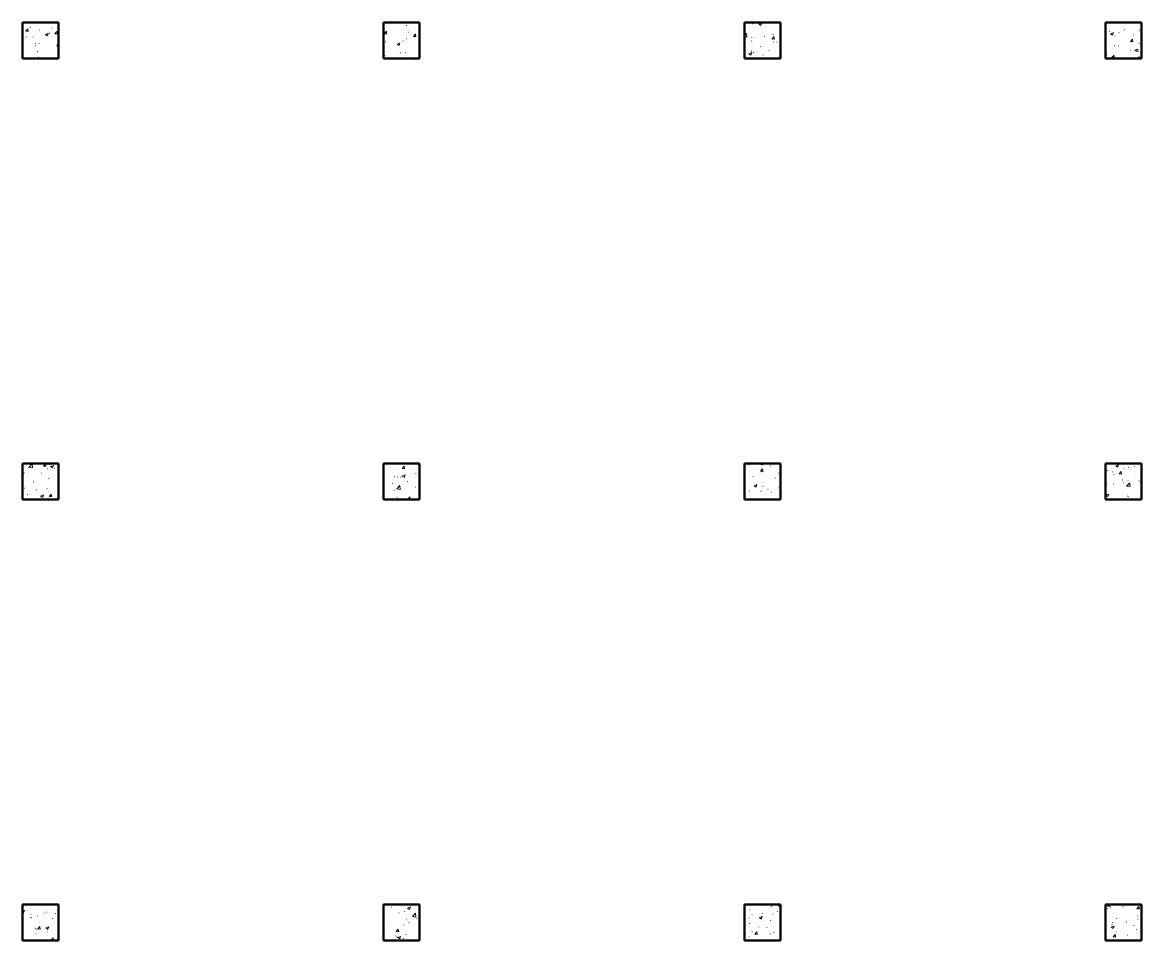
# Model space of a CAD drawing. Header units: millimetres. Extents: x -186019 to 257600, y -73860 to 134785.
# Drawn here: x -140269 to -112369, y 79535 to 102435 of the extents above; entities that cross this region are included whole.
import ezdxf

# ---------------------------------------------------------------- set-up
doc = ezdxf.new("R2010")
doc.units = ezdxf.units.MM
doc.layers.add('S-COLS', color=52, linetype='Continuous', lineweight=13)

# ---------------------------------------------------------------- blocks, each defined once
blk = doc.blocks.new('结构矩形柱 - 结构柱-900 x 900 mm-V58-1F')
at = {"layer": 'S-COLS'}
h = blk.add_hatch(dxfattribs=at)
h.set_pattern_fill('FP_60', color=256, style=0, pattern_type=2)
h.set_pattern_definition([(50, (112819, -79985.2), (728.7365, -63.7558), [76.2, -838.2]), (355, (112819, -79985.2), (-140.9716, 764.2276), [60.96, -670.56]), (100.451, (112879.7, -79990.5), (587.77, 700.4668), [64.76, -712.36]), (46.184, (112819, -79782), (1084.316, -168.171), [114.3, -1257.3]), (96.636, (112909.4, -79796), (949.61, 989.71), [97.14, -1068.54]), (351.184, (112819, -79782), (949.621, 989.701), [91.44, -1005.84]), (21, (112920.6, -79832.8), (606.4579, -409.0606), [76.2, -838.2]), (326, (112920.6, -79832.8), (247.2083, 736.753), [60.96, -670.56]), (71.451, (112971.1, -79866.9), (853.6683, 327.6855), [64.76, -712.36]), (37.5, (112819, -79985.2), (12.3547, 338.2201), [6.706, -655.726, 6.706, -674.014, -673.1]), (37.5, (112819, -79985.2), (12.3547, 338.2201), [-1343.152, 6.706, -666.394]), (7.5, (112819, -79985.2), (267.2789, 400.7221), [6.706, -381.406, 6.706, -640.486, -256.54]), (7.5, (112819, -79985.2), (267.2789, 400.7221), [-1035.304, 6.706, -249.834]), (327.5, (112592.42, -79985.2), (542.36333, -22.91534), [6.706, -247.294, 6.706, -1837.334]), (327.5, (112592.42, -79985.2), (542.36333, -22.91534), [-260.706, -785.774, 6.706, -1044.854]), (317.5, (112490.82, -79985.2), (592.517, 101.7071), [6.706, -323.494, 6.706, -1266.342]), (317.5, (112490.82, -79985.2), (592.517, 101.7071), [-336.906, -519.582, 6.706, -740.054])])
h.paths.add_polyline_path([(450, -450), (450, 450), (-450, 450), (-450, -450)], flags=0)
at = {"layer": 'S-COLS', "lineweight": 50}
for p, q in [((450, 450), (-450, 450)), ((-450, 450), (-450, -450)), ((450, -450), (450, 450)), ((-450, -450), (450, -450))]:
    blk.add_line(p, q, dxfattribs=at)
blk = doc.blocks.new('结构矩形柱 - 结构柱-900 x 900 mm-V59-1F')
at = {"layer": 'S-COLS'}
h = blk.add_hatch(dxfattribs=at)
h.set_pattern_fill('FP_61', color=256, style=0, pattern_type=2)
h.set_pattern_definition([(50, (112819, -90985.2), (728.7365, -63.7558), [76.2, -838.2]), (355, (112819, -90985.2), (-140.9716, 764.2276), [60.96, -670.56]), (100.451, (112879.7, -90990.5), (587.77, 700.4668), [64.76, -712.36]), (46.184, (112819, -90782), (1084.316, -168.171), [114.3, -1257.3]), (96.636, (112909.4, -90796), (949.61, 989.71), [97.14, -1068.54]), (351.184, (112819, -90782), (949.6206, 989.701), [91.44, -1005.84]), (21, (112920.6, -90832.8), (606.4579, -409.0606), [76.2, -838.2]), (326, (112920.6, -90832.8), (247.2083, 736.753), [60.96, -670.56]), (71.451, (112971.1, -90866.9), (853.6683, 327.6855), [64.76, -712.36]), (37.5, (112819, -90985.2), (12.3547, 338.2201), [6.706, -655.726, 6.706, -674.014, -673.1]), (37.5, (112819, -90985.2), (12.3547, 338.2201), [-1343.152, 6.706, -666.394]), (7.5, (112819, -90985.2), (267.2789, 400.7221), [6.706, -381.406, 6.706, -640.486, -256.54]), (7.5, (112819, -90985.2), (267.2789, 400.7221), [-1035.304, 6.706, -249.834]), (327.5, (112592.42, -90985.2), (542.36333, -22.91534), [6.706, -247.294, 6.706, -1837.334]), (327.5, (112592.42, -90985.2), (542.36333, -22.91534), [-260.706, -785.774, 6.706, -1044.854]), (317.5, (112490.82, -90985.2), (592.517, 101.7071), [6.706, -323.494, 6.706, -1266.342]), (317.5, (112490.82, -90985.2), (592.517, 101.7071), [-336.906, -519.582, 6.706, -740.054])])
h.paths.add_polyline_path([(450, -450), (450, 450), (-450, 450), (-450, -450)], flags=0)
at = {"layer": 'S-COLS', "lineweight": 50}
for p, q in [((450, 450), (-450, 450)), ((-450, 450), (-450, -450)), ((450, -450), (450, 450)), ((-450, -450), (450, -450))]:
    blk.add_line(p, q, dxfattribs=at)
blk = doc.blocks.new('结构矩形柱 - 结构柱-900 x 900 mm-V60-1F')
at = {"layer": 'S-COLS'}
h = blk.add_hatch(dxfattribs=at)
h.set_pattern_fill('FP_62', color=256, style=0, pattern_type=2)
h.set_pattern_definition([(50, (112819, -101985.2), (728.7365, -63.7558), [76.2, -838.2]), (355, (112819, -101985.2), (-140.9716, 764.2276), [60.96, -670.56]), (100.451, (112879.7, -101990.5), (587.77, 700.4668), [64.76, -712.36]), (46.184, (112819, -101782), (1084.316, -168.171), [114.3, -1257.3]), (96.636, (112909.4, -101796), (949.61, 989.71), [97.14, -1068.54]), (351.184, (112819, -101782), (949.6206, 989.701), [91.44, -1005.84]), (21, (112920.6, -101832.8), (606.4579, -409.0606), [76.2, -838.2]), (326, (112920.6, -101832.8), (247.2083, 736.753), [60.96, -670.56]), (71.451, (112971.1, -101866.9), (853.6683, 327.6855), [64.76, -712.36]), (37.5, (112819, -101985.2), (12.3547, 338.2201), [6.706, -655.726, 6.706, -674.014, -673.1]), (37.5, (112819, -101985.2), (12.3547, 338.2201), [-1343.152, 6.706, -666.394]), (7.5, (112819, -101985.2), (267.2789, 400.7221), [6.706, -381.406, 6.706, -640.486, -256.54]), (7.5, (112819, -101985.2), (267.2789, 400.7221), [-1035.304, 6.706, -249.834]), (327.5, (112592.42, -101985.2), (542.36333, -22.91534), [6.706, -247.294, 6.706, -1837.334]), (327.5, (112592.42, -101985.2), (542.36333, -22.91534), [-260.706, -785.774, 6.706, -1044.854]), (317.5, (112490.82, -101985.2), (592.517, 101.7071), [6.706, -323.494, 6.706, -1266.342]), (317.5, (112490.82, -101985.2), (592.517, 101.7071), [-336.906, -519.582, 6.706, -740.054])])
h.paths.add_polyline_path([(450, -450), (450, 450), (-450, 450), (-450, -450)], flags=0)
at = {"layer": 'S-COLS', "lineweight": 50}
for p, q in [((450, 450), (-450, 450)), ((-450, 450), (-450, -450)), ((450, -450), (450, 450)), ((-450, -450), (450, -450))]:
    blk.add_line(p, q, dxfattribs=at)
blk = doc.blocks.new('结构矩形柱 - 结构柱-900 x 900 mm-V66-1F')
at = {"layer": 'S-COLS'}
h = blk.add_hatch(dxfattribs=at)
h.set_pattern_fill('FP_68', color=256, style=0, pattern_type=2)
h.set_pattern_definition([(50, (121819, -79985.2), (728.7365, -63.7558), [76.2, -838.2]), (355, (121819, -79985.2), (-140.9716, 764.2276), [60.96, -670.56]), (100.451, (121879.7, -79990.5), (587.77, 700.4668), [64.76, -712.36]), (46.184, (121819, -79782), (1084.316, -168.171), [114.3, -1257.3]), (96.636, (121909.4, -79796), (949.61, 989.71), [97.14, -1068.54]), (351.184, (121819, -79782), (949.6206, 989.701), [91.44, -1005.84]), (21, (121920.6, -79832.8), (606.4579, -409.0606), [76.2, -838.2]), (326, (121920.6, -79832.8), (247.2083, 736.753), [60.96, -670.56]), (71.451, (121971.1, -79866.9), (853.6683, 327.6855), [64.76, -712.36]), (37.5, (121819, -79985.2), (12.3547, 338.2201), [6.706, -655.726, 6.706, -674.014, -673.1]), (37.5, (121819, -79985.2), (12.3547, 338.2201), [-1343.152, 6.706, -666.394]), (7.5, (121819, -79985.2), (267.2789, 400.7221), [6.706, -381.406, 6.706, -640.486, -256.54]), (7.5, (121819, -79985.2), (267.2789, 400.7221), [-1035.304, 6.706, -249.834]), (327.5, (121592.42, -79985.2), (542.36333, -22.91534), [6.706, -247.294, 6.706, -1837.334]), (327.5, (121592.42, -79985.2), (542.36333, -22.91534), [-260.706, -785.774, 6.706, -1044.854]), (317.5, (121490.82, -79985.2), (592.517, 101.7071), [6.706, -323.494, 6.706, -1266.342]), (317.5, (121490.82, -79985.2), (592.517, 101.7071), [-336.906, -519.582, 6.706, -740.054])])
h.paths.add_polyline_path([(-450, -450), (450, -450), (450, 450), (-450, 450)], flags=0)
at = {"layer": 'S-COLS', "lineweight": 50}
for p, q in [((450, 450), (-450, 450)), ((-450, 450), (-450, -450)), ((450, -450), (450, 450)), ((-450, -450), (450, -450))]:
    blk.add_line(p, q, dxfattribs=at)
blk = doc.blocks.new('结构矩形柱 - 结构柱-900 x 900 mm-V67-1F')
at = {"layer": 'S-COLS'}
h = blk.add_hatch(dxfattribs=at)
h.set_pattern_fill('FP_69', color=256, style=0, pattern_type=2)
h.set_pattern_definition([(50, (121819, -90985.2), (728.7365, -63.7558), [76.2, -838.2]), (355, (121819, -90985.2), (-140.9716, 764.2276), [60.96, -670.56]), (100.451, (121879.7, -90990.5), (587.77, 700.4668), [64.76, -712.36]), (46.184, (121819, -90782), (1084.316, -168.171), [114.3, -1257.3]), (96.636, (121909.4, -90796), (949.61, 989.71), [97.14, -1068.54]), (351.184, (121819, -90782), (949.6206, 989.701), [91.44, -1005.84]), (21, (121920.6, -90832.8), (606.4579, -409.0606), [76.2, -838.2]), (326, (121920.6, -90832.8), (247.2083, 736.753), [60.96, -670.56]), (71.451, (121971.1, -90866.9), (853.6683, 327.6855), [64.76, -712.36]), (37.5, (121819, -90985.2), (12.3547, 338.2201), [6.706, -655.726, 6.706, -674.014, -673.1]), (37.5, (121819, -90985.2), (12.3547, 338.2201), [-1343.152, 6.706, -666.394]), (7.5, (121819, -90985.2), (267.2789, 400.7221), [6.706, -381.406, 6.706, -640.486, -256.54]), (7.5, (121819, -90985.2), (267.2789, 400.7221), [-1035.304, 6.706, -249.834]), (327.5, (121592.42, -90985.2), (542.36333, -22.91534), [6.706, -247.294, 6.706, -1837.334]), (327.5, (121592.42, -90985.2), (542.36333, -22.91534), [-260.706, -785.774, 6.706, -1044.854]), (317.5, (121490.82, -90985.2), (592.517, 101.7071), [6.706, -323.494, 6.706, -1266.342]), (317.5, (121490.82, -90985.2), (592.517, 101.7071), [-336.906, -519.582, 6.706, -740.054])])
h.paths.add_polyline_path([(450, -450), (450, 450), (-450, 450), (-450, -450)], flags=0)
at = {"layer": 'S-COLS', "lineweight": 50}
for p, q in [((450, 450), (-450, 450)), ((-450, 450), (-450, -450)), ((450, -450), (450, 450)), ((-450, -450), (450, -450))]:
    blk.add_line(p, q, dxfattribs=at)
blk = doc.blocks.new('结构矩形柱 - 结构柱-900 x 900 mm-V68-1F')
at = {"layer": 'S-COLS'}
h = blk.add_hatch(dxfattribs=at)
h.set_pattern_fill('FP_70', color=256, style=0, pattern_type=2)
h.set_pattern_definition([(50, (121819, -101985.2), (728.7365, -63.7558), [76.2, -838.2]), (355, (121819, -101985.2), (-140.9716, 764.2276), [60.96, -670.56]), (100.451, (121879.7, -101990.5), (587.77, 700.4668), [64.76, -712.36]), (46.184, (121819, -101782), (1084.316, -168.171), [114.3, -1257.3]), (96.636, (121909.4, -101796), (949.61, 989.71), [97.14, -1068.54]), (351.184, (121819, -101782), (949.6206, 989.701), [91.44, -1005.84]), (21, (121920.6, -101832.8), (606.4579, -409.0606), [76.2, -838.2]), (326, (121920.6, -101832.8), (247.2083, 736.753), [60.96, -670.56]), (71.451, (121971.1, -101866.9), (853.6683, 327.6855), [64.76, -712.36]), (37.5, (121819, -101985.2), (12.3547, 338.2201), [6.706, -655.726, 6.706, -674.014, -673.1]), (37.5, (121819, -101985.2), (12.3547, 338.2201), [-1343.152, 6.706, -666.394]), (7.5, (121819, -101985.2), (267.2789, 400.7221), [6.706, -381.406, 6.706, -640.486, -256.54]), (7.5, (121819, -101985.2), (267.2789, 400.7221), [-1035.304, 6.706, -249.834]), (327.5, (121592.42, -101985.2), (542.36333, -22.91534), [6.706, -247.294, 6.706, -1837.334]), (327.5, (121592.42, -101985.2), (542.36333, -22.91534), [-260.706, -785.774, 6.706, -1044.854]), (317.5, (121490.82, -101985.2), (592.517, 101.7071), [6.706, -323.494, 6.706, -1266.342]), (317.5, (121490.82, -101985.2), (592.517, 101.7071), [-336.906, -519.582, 6.706, -740.054])])
h.paths.add_polyline_path([(450, -450), (450, 450), (-450, 450), (-450, -450), (354, -450)], flags=0)
at = {"layer": 'S-COLS', "lineweight": 50}
for p, q in [((450, 450), (-450, 450)), ((-450, 450), (-450, -450)), ((450, -450), (450, 450)), ((-450, -450), (450, -450))]:
    blk.add_line(p, q, dxfattribs=at)
blk = doc.blocks.new('结构矩形柱 - 结构柱-900 x 900 mm-V72-1F')
at = {"layer": 'S-COLS'}
h = blk.add_hatch(dxfattribs=at)
h.set_pattern_fill('FP_74', color=256, style=0, pattern_type=2)
h.set_pattern_definition([(50, (130819, -79985.2), (728.7365, -63.7558), [76.2, -838.2]), (355, (130819, -79985.2), (-140.9716, 764.2276), [60.96, -670.56]), (100.451, (130879.7, -79990.5), (587.77, 700.4668), [64.76, -712.36]), (46.184, (130819, -79782), (1084.316, -168.171), [114.3, -1257.3]), (96.636, (130909.4, -79796), (949.61, 989.71), [97.14, -1068.54]), (351.184, (130819, -79782), (949.6206, 989.701), [91.44, -1005.84]), (21, (130920.6, -79832.8), (606.4579, -409.0606), [76.2, -838.2]), (326, (130920.6, -79832.8), (247.2083, 736.753), [60.96, -670.56]), (71.451, (130971.1, -79866.9), (853.6683, 327.6855), [64.76, -712.36]), (37.5, (130819, -79985.2), (12.3547, 338.2201), [6.706, -655.726, 6.706, -674.014, -673.1]), (37.5, (130819, -79985.2), (12.3547, 338.2201), [-1343.152, 6.706, -666.394]), (7.5, (130819, -79985.2), (267.2789, 400.7221), [6.706, -381.406, 6.706, -640.486, -256.54]), (7.5, (130819, -79985.2), (267.2789, 400.7221), [-1035.304, 6.706, -249.834]), (327.5, (130592.42, -79985.2), (542.36333, -22.91534), [6.706, -247.294, 6.706, -1837.334]), (327.5, (130592.42, -79985.2), (542.36333, -22.91534), [-260.706, -785.774, 6.706, -1044.854]), (317.5, (130490.82, -79985.2), (592.517, 101.7071), [6.706, -323.494, 6.706, -1266.342]), (317.5, (130490.82, -79985.2), (592.517, 101.7071), [-336.906, -519.582, 6.706, -740.054])])
h.paths.add_polyline_path([(-100, -450), (450, -450), (450, 450), (-450, 450), (-450, -450)], flags=0)
at = {"layer": 'S-COLS', "lineweight": 50}
for p, q in [((450, 450), (-450, 450)), ((-450, 450), (-450, -450)), ((450, -450), (450, 450)), ((-450, -450), (450, -450))]:
    blk.add_line(p, q, dxfattribs=at)
blk = doc.blocks.new('结构矩形柱 - 结构柱-900 x 900 mm-V73-1F')
at = {"layer": 'S-COLS'}
h = blk.add_hatch(dxfattribs=at)
h.set_pattern_fill('FP_75', color=256, style=0, pattern_type=2)
h.set_pattern_definition([(50, (130819, -90985.2), (728.7365, -63.7558), [76.2, -838.2]), (355, (130819, -90985.2), (-140.9716, 764.2276), [60.96, -670.56]), (100.451, (130879.7, -90990.5), (587.77, 700.4668), [64.76, -712.36]), (46.184, (130819, -90782), (1084.316, -168.171), [114.3, -1257.3]), (96.636, (130909.4, -90796), (949.61, 989.71), [97.14, -1068.54]), (351.184, (130819, -90782), (949.6206, 989.701), [91.44, -1005.84]), (21, (130920.6, -90832.8), (606.4579, -409.0606), [76.2, -838.2]), (326, (130920.6, -90832.8), (247.2083, 736.753), [60.96, -670.56]), (71.451, (130971.1, -90866.9), (853.6683, 327.6855), [64.76, -712.36]), (37.5, (130819, -90985.2), (12.3547, 338.2201), [6.706, -655.726, 6.706, -674.014, -673.1]), (37.5, (130819, -90985.2), (12.3547, 338.2201), [-1343.152, 6.706, -666.394]), (7.5, (130819, -90985.2), (267.2789, 400.7221), [6.706, -381.406, 6.706, -640.486, -256.54]), (7.5, (130819, -90985.2), (267.2789, 400.7221), [-1035.304, 6.706, -249.834]), (327.5, (130592.42, -90985.2), (542.36333, -22.91534), [6.706, -247.294, 6.706, -1837.334]), (327.5, (130592.42, -90985.2), (542.36333, -22.91534), [-260.706, -785.774, 6.706, -1044.854]), (317.5, (130490.82, -90985.2), (592.517, 101.7071), [6.706, -323.494, 6.706, -1266.342]), (317.5, (130490.82, -90985.2), (592.517, 101.7071), [-336.906, -519.582, 6.706, -740.054])])
h.paths.add_polyline_path([(-100, -450), (450, -450), (450, 450), (-450, 450), (-450, -450)], flags=0)
at = {"layer": 'S-COLS', "lineweight": 50}
for p, q in [((450, 450), (-450, 450)), ((-450, 450), (-450, -450)), ((450, -450), (450, 450)), ((-450, -450), (450, -450))]:
    blk.add_line(p, q, dxfattribs=at)
blk = doc.blocks.new('结构矩形柱 - 结构柱-900 x 900 mm-V74-1F')
at = {"layer": 'S-COLS'}
h = blk.add_hatch(dxfattribs=at)
h.set_pattern_fill('FP_76', color=256, style=0, pattern_type=2)
h.set_pattern_definition([(50, (130819, -101985.2), (728.7365, -63.7558), [76.2, -838.2]), (355, (130819, -101985.2), (-140.9716, 764.2276), [60.96, -670.56]), (100.451, (130879.7, -101990.5), (587.77, 700.4668), [64.76, -712.36]), (46.184, (130819, -101782), (1084.316, -168.171), [114.3, -1257.3]), (96.636, (130909.4, -101796), (949.61, 989.71), [97.14, -1068.54]), (351.184, (130819, -101782), (949.6206, 989.701), [91.44, -1005.84]), (21, (130920.6, -101832.8), (606.4579, -409.0606), [76.2, -838.2]), (326, (130920.6, -101832.8), (247.2083, 736.753), [60.96, -670.56]), (71.451, (130971.1, -101866.9), (853.6683, 327.6855), [64.76, -712.36]), (37.5, (130819, -101985.2), (12.3547, 338.2201), [6.706, -655.726, 6.706, -674.014, -673.1]), (37.5, (130819, -101985.2), (12.3547, 338.2201), [-1343.152, 6.706, -666.394]), (7.5, (130819, -101985.2), (267.2789, 400.7221), [6.706, -381.406, 6.706, -640.486, -256.54]), (7.5, (130819, -101985.2), (267.2789, 400.7221), [-1035.304, 6.706, -249.834]), (327.5, (130592.42, -101985.2), (542.36333, -22.91534), [6.706, -247.294, 6.706, -1837.334]), (327.5, (130592.42, -101985.2), (542.36333, -22.91534), [-260.706, -785.774, 6.706, -1044.854]), (317.5, (130490.82, -101985.2), (592.517, 101.7071), [6.706, -323.494, 6.706, -1266.342]), (317.5, (130490.82, -101985.2), (592.517, 101.7071), [-336.906, -519.582, 6.706, -740.054])])
h.paths.add_polyline_path([(-100, -450), (450, -450), (450, 450), (-450, 450), (-450, -450)], flags=0)
at = {"layer": 'S-COLS', "lineweight": 50}
for p, q in [((450, 450), (-450, 450)), ((-450, 450), (-450, -450)), ((450, -450), (450, 450)), ((-450, -450), (450, -450))]:
    blk.add_line(p, q, dxfattribs=at)
blk = doc.blocks.new('结构矩形柱 - 结构柱-900 x 900 mm-V78-1F')
at = {"layer": 'S-COLS'}
h = blk.add_hatch(dxfattribs=at)
h.set_pattern_fill('FP_80', color=256, style=0, pattern_type=2)
h.set_pattern_definition([(50, (139819, -79985.2), (728.7365, -63.7558), [76.2, -838.2]), (355, (139819, -79985.2), (-140.9716, 764.2276), [60.96, -670.56]), (100.451, (139879.7, -79990.5), (587.77, 700.4668), [64.76, -712.36]), (46.184, (139819, -79782), (1084.316, -168.171), [114.3, -1257.3]), (96.636, (139909.4, -79796), (949.61, 989.71), [97.14, -1068.54]), (351.184, (139819, -79782), (949.6206, 989.701), [91.44, -1005.84]), (21, (139920.6, -79832.8), (606.4579, -409.0606), [76.2, -838.2]), (326, (139920.6, -79832.8), (247.2083, 736.753), [60.96, -670.56]), (71.451, (139971.1, -79866.9), (853.6683, 327.6855), [64.76, -712.36]), (37.5, (139819, -79985.2), (12.3547, 338.2201), [6.706, -655.726, 6.706, -674.014, -673.1]), (37.5, (139819, -79985.2), (12.3547, 338.2201), [-1343.152, 6.706, -666.394]), (7.5, (139819, -79985.2), (267.2789, 400.7221), [6.706, -381.406, 6.706, -640.486, -256.54]), (7.5, (139819, -79985.2), (267.2789, 400.7221), [-1035.304, 6.706, -249.834]), (327.5, (139592.42, -79985.2), (542.36333, -22.91534), [6.706, -247.294, 6.706, -1837.334]), (327.5, (139592.42, -79985.2), (542.36333, -22.91534), [-260.706, -785.774, 6.706, -1044.854]), (317.5, (139490.82, -79985.2), (592.517, 101.7071), [6.706, -323.494, 6.706, -1266.342]), (317.5, (139490.82, -79985.2), (592.517, 101.7071), [-336.906, -519.582, 6.706, -740.054])])
h.paths.add_polyline_path([(450, -450), (450, 450), (-450, 450), (-450, -450)], flags=0)
at = {"layer": 'S-COLS', "lineweight": 50}
for p, q in [((450, 450), (-450, 450)), ((-450, 450), (-450, -450)), ((450, -450), (450, 450)), ((-450, -450), (450, -450))]:
    blk.add_line(p, q, dxfattribs=at)
blk = doc.blocks.new('结构矩形柱 - 结构柱-900 x 900 mm-V79-1F')
at = {"layer": 'S-COLS'}
h = blk.add_hatch(dxfattribs=at)
h.set_pattern_fill('FP_81', color=256, style=0, pattern_type=2)
h.set_pattern_definition([(50, (139819, -90985.2), (728.7365, -63.7558), [76.2, -838.2]), (355, (139819, -90985.2), (-140.9716, 764.2276), [60.96, -670.56]), (100.451, (139879.7, -90990.5), (587.77, 700.4668), [64.76, -712.36]), (46.184, (139819, -90782), (1084.316, -168.171), [114.3, -1257.3]), (96.636, (139909.4, -90796), (949.61, 989.71), [97.14, -1068.54]), (351.184, (139819, -90782), (949.6206, 989.701), [91.44, -1005.84]), (21, (139920.6, -90832.8), (606.4579, -409.0606), [76.2, -838.2]), (326, (139920.6, -90832.8), (247.2083, 736.753), [60.96, -670.56]), (71.451, (139971.1, -90866.9), (853.6683, 327.6855), [64.76, -712.36]), (37.5, (139819, -90985.2), (12.3547, 338.2201), [6.706, -655.726, 6.706, -674.014, -673.1]), (37.5, (139819, -90985.2), (12.3547, 338.2201), [-1343.152, 6.706, -666.394]), (7.5, (139819, -90985.2), (267.2789, 400.7221), [6.706, -381.406, 6.706, -640.486, -256.54]), (7.5, (139819, -90985.2), (267.2789, 400.7221), [-1035.304, 6.706, -249.834]), (327.5, (139592.42, -90985.2), (542.36333, -22.91534), [6.706, -247.294, 6.706, -1837.334]), (327.5, (139592.42, -90985.2), (542.36333, -22.91534), [-260.706, -785.774, 6.706, -1044.854]), (317.5, (139490.82, -90985.2), (592.517, 101.7071), [6.706, -323.494, 6.706, -1266.342]), (317.5, (139490.82, -90985.2), (592.517, 101.7071), [-336.906, -519.582, 6.706, -740.054])])
h.paths.add_polyline_path([(-450, -450), (450, -450), (450, 450), (-450, 450)], flags=0)
at = {"layer": 'S-COLS', "lineweight": 50}
for p, q in [((450, 450), (-450, 450)), ((-450, 450), (-450, -450)), ((450, -450), (450, 450)), ((-450, -450), (450, -450))]:
    blk.add_line(p, q, dxfattribs=at)
blk = doc.blocks.new('结构矩形柱 - 结构柱-900 x 900 mm-V80-1F')
at = {"layer": 'S-COLS'}
h = blk.add_hatch(dxfattribs=at)
h.set_pattern_fill('FP_82', color=256, style=0, pattern_type=2)
h.set_pattern_definition([(50, (139819, -101985.2), (728.7365, -63.7558), [76.2, -838.2]), (355, (139819, -101985.2), (-140.9716, 764.2276), [60.96, -670.56]), (100.451, (139879.7, -101990.5), (587.77, 700.4668), [64.76, -712.36]), (46.184, (139819, -101782), (1084.3162, -168.171), [114.3, -1257.3]), (96.636, (139909.4, -101796), (949.61, 989.71), [97.14, -1068.54]), (351.184, (139819, -101782), (949.6206, 989.701), [91.44, -1005.84]), (21, (139920.6, -101832.8), (606.4579, -409.0606), [76.2, -838.2]), (326, (139920.6, -101832.8), (247.2083, 736.753), [60.96, -670.56]), (71.451, (139971.1, -101866.9), (853.6683, 327.6855), [64.76, -712.36]), (37.5, (139819, -101985.2), (12.3547, 338.2201), [6.706, -655.726, 6.706, -674.014, -673.1]), (37.5, (139819, -101985.2), (12.3547, 338.2201), [-1343.152, 6.706, -666.394]), (7.5, (139819, -101985.2), (267.2789, 400.7221), [6.706, -381.406, 6.706, -640.486, -256.54]), (7.5, (139819, -101985.2), (267.2789, 400.7221), [-1035.304, 6.706, -249.834]), (327.5, (139592.42, -101985.2), (542.36333, -22.91534), [6.706, -247.294, 6.706, -1837.334]), (327.5, (139592.42, -101985.2), (542.36333, -22.91534), [-260.706, -785.774, 6.706, -1044.854]), (317.5, (139490.82, -101985.2), (592.517, 101.7071), [6.706, -323.494, 6.706, -1266.342]), (317.5, (139490.82, -101985.2), (592.517, 101.7071), [-336.906, -519.582, 6.706, -740.054])])
h.paths.add_polyline_path([(450, -450), (450, 450), (-450, 450), (-450, -450)], flags=0)
at = {"layer": 'S-COLS', "lineweight": 50}
for p, q in [((450, 450), (-450, 450)), ((-450, 450), (-450, -450)), ((450, -450), (450, 450)), ((-450, -450), (450, -450))]:
    blk.add_line(p, q, dxfattribs=at)

msp = doc.modelspace()

# ---------------------------------------------------------------- block references
at = {"layer": 'S-COLS'}
for name, p in [('结构矩形柱 - 结构柱-900 x 900 mm-V80-1F', (-139819, 101985)), ('结构矩形柱 - 结构柱-900 x 900 mm-V74-1F', (-130819, 101985)), ('结构矩形柱 - 结构柱-900 x 900 mm-V68-1F', (-121819, 101985)), ('结构矩形柱 - 结构柱-900 x 900 mm-V60-1F', (-112819, 101985)), ('结构矩形柱 - 结构柱-900 x 900 mm-V79-1F', (-139819, 90985)), ('结构矩形柱 - 结构柱-900 x 900 mm-V73-1F', (-130819, 90985)), ('结构矩形柱 - 结构柱-900 x 900 mm-V67-1F', (-121819, 90985)), ('结构矩形柱 - 结构柱-900 x 900 mm-V59-1F', (-112819, 90985)), ('结构矩形柱 - 结构柱-900 x 900 mm-V78-1F', (-139819, 79985)), ('结构矩形柱 - 结构柱-900 x 900 mm-V72-1F', (-130819, 79985)), ('结构矩形柱 - 结构柱-900 x 900 mm-V66-1F', (-121819, 79985)), ('结构矩形柱 - 结构柱-900 x 900 mm-V58-1F', (-112819, 79985))]:
    msp.add_blockref(name, p, dxfattribs=at)

doc.saveas('drawing.dxf')
